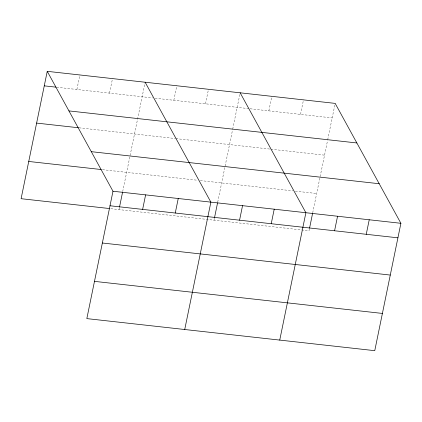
<?xml version="1.0" encoding="UTF-8"?>
<svg xmlns="http://www.w3.org/2000/svg" width="422" height="422" viewBox="0 0 422 422"><rect width="100%" height="100%" fill="white"/><g stroke="black" fill="none" stroke-linecap="round" stroke-linejoin="round"><path stroke-width="0.32" stroke-dasharray="2.11 1.58" d="M76.894 89.485L79.874 74.963M109.525 93.12L112.505 78.597M118.993 209.602L119.389 207.677M122.686 191.625L145.136 82.232M173.827 100.278L176.813 85.756M205.498 103.807L208.484 89.285M214.007 220.178L214.402 218.253M217.699 202.201L232.559 129.807M232.691 129.164L240.155 92.808M268.846 110.859L271.826 96.337M300.517 114.383L303.497 99.866M309.416 228.835L309.02 230.76L110.511 208.658M312.713 212.783L327.572 140.384M327.704 139.74L335.168 103.39M56.664 87.233L152.5 97.904M155.085 98.194L249.455 108.702M250.098 108.77L332.188 117.912M79.041 127.813L175.235 138.527M175.879 138.601L270.249 149.108M270.892 149.177L324.544 155.154M102.493 169.67L197.739 180.278M200.323 180.563L292.752 190.855M295.337 191.145L316.669 193.519"/><path stroke-width="0.63" d="M47.243 71.329L112.98 191.24L86.832 318.61L374.757 350.671L400.9 223.301L335.168 103.39L47.243 71.329L21.1 198.699L109.203 208.51M119.521 207.033L122.554 192.263M142.631 209.396L145.611 194.874M175.262 213.031L178.242 198.509M184.725 329.508L210.873 202.138L145.136 82.232M214.534 217.61L217.567 202.845M239.564 220.189L242.544 205.667M271.235 223.713L274.216 209.196M279.739 340.09L305.887 212.72L240.155 92.808M309.548 228.191L312.581 213.427M334.577 230.771L337.558 216.249M366.249 234.294L369.229 219.772M44.263 85.851L56.01 87.159M68.939 110.902L356.859 142.963M36.619 123.092L78.386 127.745M91.284 151.672L379.209 183.728M28.743 161.462L101.185 169.528M112.98 191.24L400.9 223.301M110 205.762L397.92 237.823M102.351 243.003L390.276 275.06M94.475 281.368L382.401 313.43"/></g></svg>
